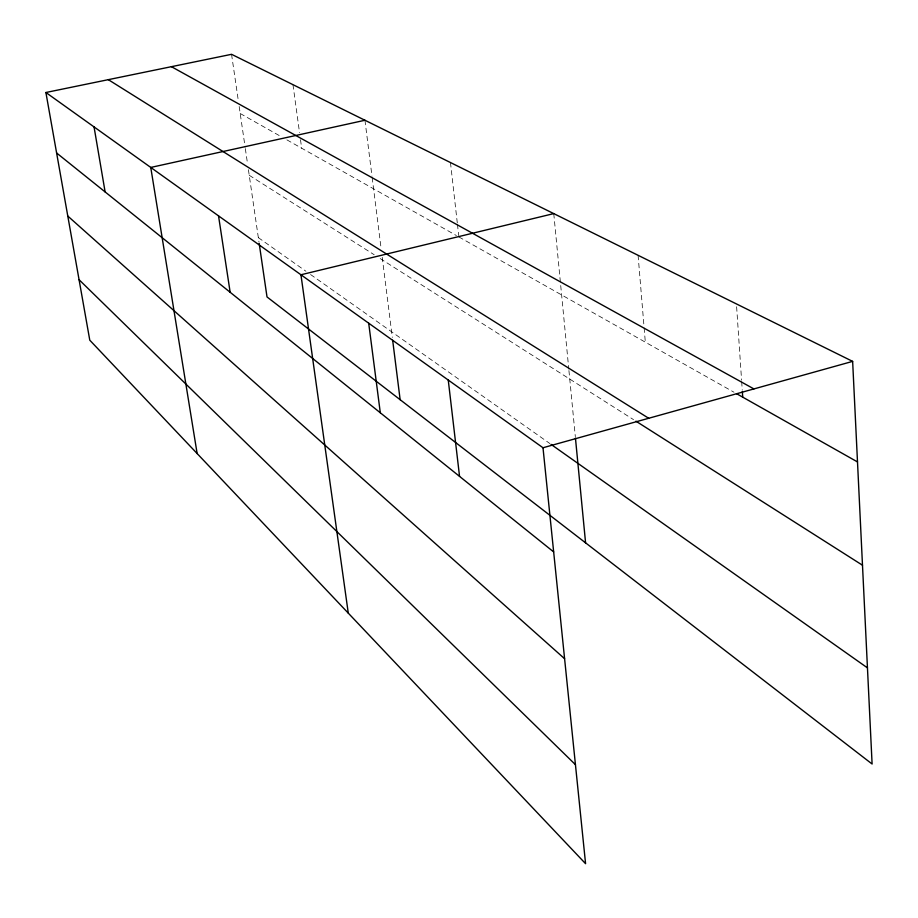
<?xml version="1.0" encoding="UTF-8"?>
<svg xmlns="http://www.w3.org/2000/svg" width="918" height="918" viewBox="0 0 918 918"><rect width="100%" height="100%" fill="white"/><g stroke="black" fill="none" stroke-linecap="round" stroke-linejoin="round"><path stroke-width="0.69" stroke-dasharray="4.59 3.44" d="M240.206 113.511L280.77 136.415M286.921 139.88L456.395 235.536M458.874 236.936L733.987 392.216M249.226 175.281L374.177 254.734M380.167 258.543L633.535 419.641M258.337 237.636L305.935 271.246M310.571 274.528L549.871 443.555M231.554 54.311L238.347 100.831M239.173 106.465L245.129 147.201M245.335 148.613L247.585 164.047M248.411 169.669L258.956 241.87M292.968 84.674L299.543 132.674M300.507 139.731L301.666 148.211M364.951 120.258L371.997 176.21M372.18 177.61L380.981 247.481M382.209 257.269L392.307 337.411M450.474 162.543L457.29 222.902M457.439 224.302L458.713 235.536M553.761 213.607L568.793 369.105M568.931 370.528L575.322 436.658M638.09 255.296L644.011 326.51M644.138 327.933L645.32 342.173M736.626 306.75L741.583 380.201M741.675 381.613L742.249 390.093"/><path stroke-width="1.38" d="M852.638 361.382L231.554 54.311L45.9 92.5L542.997 447.754L852.638 361.382L872.1 764.005L267.012 296.939L259.163 243.281M553.761 213.607L300.943 274.769L348.278 613.132M364.951 120.258L150.759 167.443L197.141 453.549M171.425 66.681L753.908 388.922M736.477 393.627L857.504 461.938M108.313 79.659L648.693 418.275M635.945 421.178L862.495 565.224M551.041 444.381L867.453 667.868M56.618 152.996L553.657 551.913M67.794 216.063L564.593 658.711M79.063 279.703L575.437 764.648M45.9 92.5L89.78 340.188L585.581 863.689L542.997 447.754M94.049 126.913L105.122 191.919M218.53 215.868L230.154 292.268M368.692 323.182L380.304 412.779M392.663 340.245L400.145 399.709M448.248 380.041L459.551 476.385M575.448 438.07L585.581 542.848M742.341 391.504L742.719 397.15"/></g></svg>
